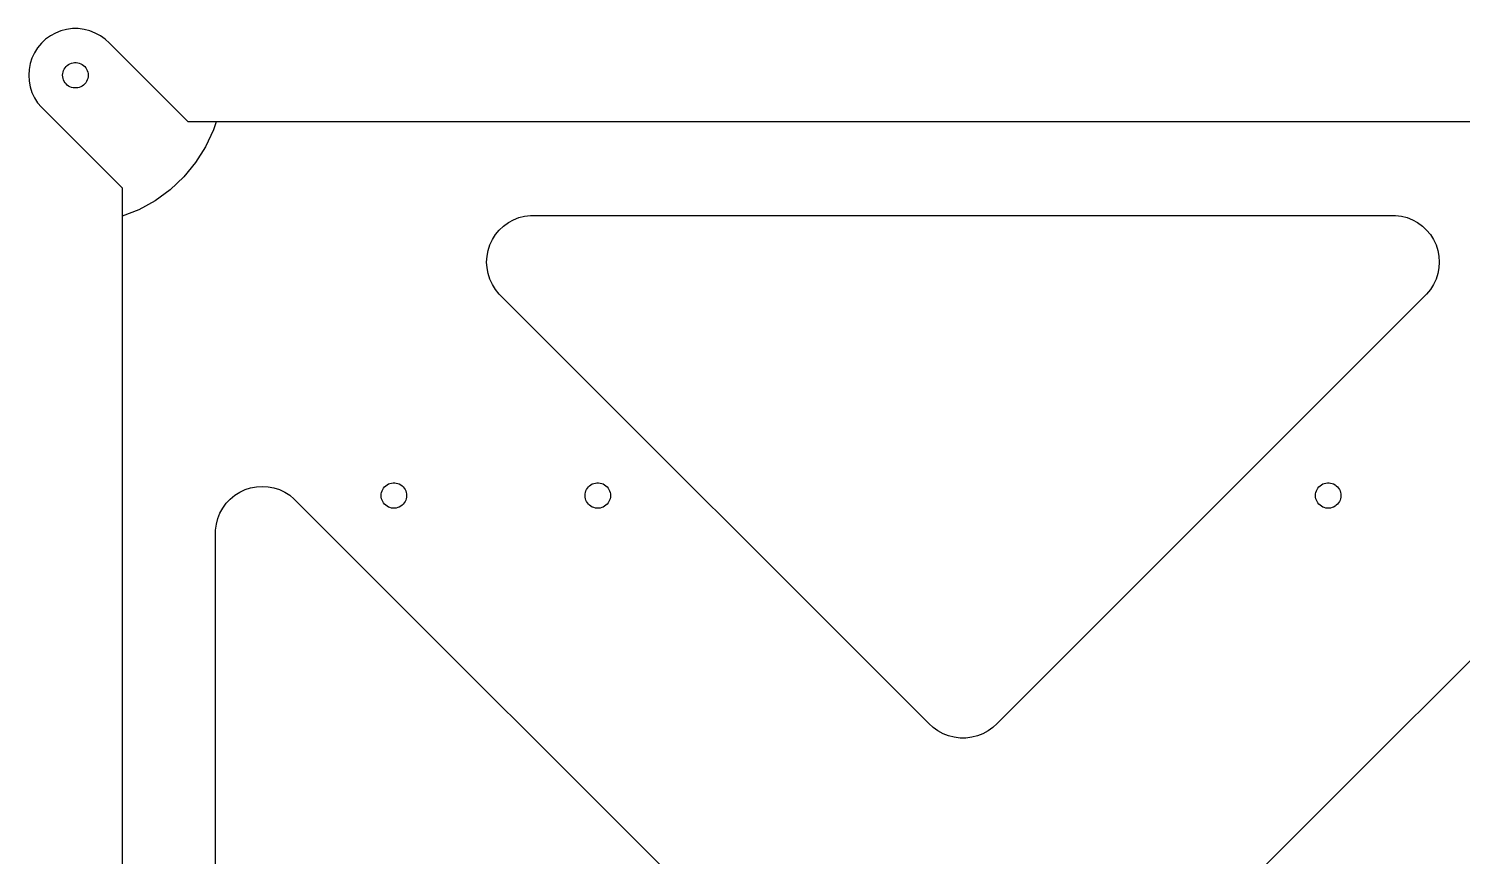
# Model space of a CAD drawing. Header units: millimetres. Extents: x -400 to 400, y 10 to 533.
# Drawn here: x 95 to 263.8, y 289.2 to 386.7 of the extents above; entities that cross this region are included whole.
import ezdxf

# ---------------------------------------------------------------- set-up
doc = ezdxf.new("R2010")
doc.units = ezdxf.units.MM
doc.layers.add('iTopie_plates_layer_1', color=1, linetype='Continuous')
doc.layers.add('iTopie_plates_layer_2', color=2, linetype='Continuous')

msp = doc.modelspace()

# ---------------------------------------------------------------- linework, layer by layer
at = {"layer": 'iTopie_plates_layer_1'}
for points in [[(296.226, 375.7), (113.774, 375.7), (113.774, 375.7), (104.509, 384.965), (104.509, 384.965), (104.006, 385.438), (104.006, 385.438), (103.447, 385.844), (103.447, 385.844), (102.842, 386.177), (102.842, 386.177), (102.2, 386.431), (102.2, 386.431), (101.531, 386.603), (101.531, 386.603), (100.845, 386.689), (100.845, 386.689), (100.155, 386.689), (100.155, 386.689), (99.4694, 386.603), (99.4694, 386.603), (98.8004, 386.431), (98.8004, 386.431), (98.1582, 386.177), (98.1582, 386.177), (97.5529, 385.844), (97.5529, 385.844), (96.9942, 385.438), (96.9942, 385.438), (96.4907, 384.965), (96.4907, 384.965), (96.0504, 384.433), (96.0504, 384.433), (95.6803, 383.85), (95.6803, 383.85), (95.3862, 383.225), (95.3862, 383.225), (95.1728, 382.568), (95.1728, 382.568), (95.0434, 381.889), (95.0434, 381.889), (95, 381.2), (95, 381.2), (95.0434, 380.511), (95.0434, 380.511), (95.1728, 379.832), (95.1728, 379.832), (95.3862, 379.175), (95.3862, 379.175), (95.6803, 378.55), (95.6803, 378.55), (96.0504, 377.967), (96.0504, 377.967), (96.4907, 377.435), (96.4907, 377.435), (106, 367.926), (106, 367.926), (106, 185.474)], [(100.406, 379.703), (100.219, 379.727), (100.219, 379.727), (100.036, 379.773), (100.036, 379.773), (99.8613, 379.843), (99.8613, 379.843), (99.6963, 379.934), (99.6963, 379.934), (99.5439, 380.044), (99.5439, 380.044), (99.4065, 380.173), (99.4065, 380.173), (99.2865, 380.318), (99.2865, 380.318), (99.1855, 380.477), (99.1855, 380.477), (99.1053, 380.648), (99.1053, 380.648), (99.0471, 380.827), (99.0471, 380.827), (99.0118, 381.012), (99.0118, 381.012), (99, 381.2), (99, 381.2), (99.0118, 381.388), (99.0118, 381.388), (99.0471, 381.573), (99.0471, 381.573), (99.1053, 381.752), (99.1053, 381.752), (99.1855, 381.923), (99.1855, 381.923), (99.2865, 382.082), (99.2865, 382.082), (99.4065, 382.227), (99.4065, 382.227), (99.5439, 382.356), (99.5439, 382.356), (99.6963, 382.466), (99.6963, 382.466), (99.8613, 382.557), (99.8613, 382.557), (100.036, 382.627), (100.036, 382.627), (100.219, 382.673), (100.219, 382.673), (100.406, 382.697), (100.406, 382.697), (100.594, 382.697), (100.594, 382.697), (100.781, 382.673), (100.781, 382.673), (100.964, 382.627), (100.964, 382.627), (101.139, 382.557), (101.139, 382.557), (101.304, 382.466), (101.304, 382.466), (101.456, 382.356), (101.456, 382.356), (101.593, 382.227), (101.593, 382.227), (101.714, 382.082), (101.714, 382.082), (101.814, 381.923), (101.814, 381.923), (101.895, 381.752), (101.895, 381.752), (101.953, 381.573), (101.953, 381.573), (101.988, 381.388), (101.988, 381.388), (102, 381.2), (102, 381.2), (101.988, 381.012), (101.988, 381.012), (101.953, 380.827), (101.953, 380.827), (101.895, 380.648), (101.895, 380.648), (101.814, 380.477), (101.814, 380.477), (101.714, 380.318), (101.714, 380.318), (101.593, 380.173), (101.593, 380.173), (101.456, 380.044), (101.456, 380.044), (101.304, 379.934), (101.304, 379.934), (101.139, 379.843), (101.139, 379.843), (100.964, 379.773), (100.964, 379.773), (100.781, 379.727), (100.781, 379.727), (100.594, 379.703), (100.594, 379.703), (100.406, 379.703)], [(204.655, 303.131), (203.969, 303.218), (203.969, 303.218), (203.3, 303.39), (203.3, 303.39), (202.658, 303.644), (202.658, 303.644), (202.053, 303.977), (202.053, 303.977), (201.494, 304.383), (201.494, 304.383), (200.991, 304.855), (200.991, 304.855), (150.411, 355.435), (150.411, 355.435), (149.971, 355.967), (149.971, 355.967), (149.601, 356.55), (149.601, 356.55), (149.307, 357.175), (149.307, 357.175), (149.093, 357.832), (149.093, 357.832), (148.964, 358.511), (148.964, 358.511), (148.92, 359.2), (148.92, 359.2), (148.964, 359.889), (148.964, 359.889), (149.093, 360.568), (149.093, 360.568), (149.307, 361.225), (149.307, 361.225), (149.601, 361.85), (149.601, 361.85), (149.971, 362.433), (149.971, 362.433), (150.411, 362.965), (150.411, 362.965), (150.914, 363.438), (150.914, 363.438), (151.473, 363.844), (151.473, 363.844), (152.079, 364.177), (152.079, 364.177), (152.721, 364.431), (152.721, 364.431), (153.39, 364.603), (153.39, 364.603), (154.075, 364.689), (154.075, 364.689), (255.925, 364.689), (255.925, 364.689), (256.61, 364.603), (256.61, 364.603), (257.279, 364.431), (257.279, 364.431), (257.921, 364.177), (257.921, 364.177), (258.527, 363.844), (258.527, 363.844), (259.086, 363.438), (259.086, 363.438), (259.589, 362.965), (259.589, 362.965), (260.029, 362.433), (260.029, 362.433), (260.399, 361.85), (260.399, 361.85), (260.693, 361.225), (260.693, 361.225), (260.907, 360.568), (260.907, 360.568), (261.036, 359.889), (261.036, 359.889), (261.08, 359.2), (261.08, 359.2), (261.036, 358.511), (261.036, 358.511), (260.907, 357.832), (260.907, 357.832), (260.693, 357.175), (260.693, 357.175), (260.399, 356.55), (260.399, 356.55), (260.029, 355.967), (260.029, 355.967), (259.589, 355.435), (259.589, 355.435), (209.009, 304.855), (209.009, 304.855), (208.506, 304.383), (208.506, 304.383), (207.947, 303.977), (207.947, 303.977), (207.342, 303.644), (207.342, 303.644), (206.7, 303.39), (206.7, 303.39), (206.031, 303.218), (206.031, 303.218), (205.345, 303.131), (205.345, 303.131), (204.655, 303.131)], [(117.011, 225.775), (117.011, 327.625), (117.011, 327.625), (117.097, 328.31), (117.097, 328.31), (117.269, 328.979), (117.269, 328.979), (117.523, 329.621), (117.523, 329.621), (117.856, 330.227), (117.856, 330.227), (118.262, 330.786), (118.262, 330.786), (118.735, 331.289), (118.735, 331.289), (119.267, 331.729), (119.267, 331.729), (119.85, 332.099), (119.85, 332.099), (120.475, 332.393), (120.475, 332.393), (121.132, 332.607), (121.132, 332.607), (121.811, 332.736), (121.811, 332.736), (122.5, 332.78), (122.5, 332.78), (123.189, 332.736), (123.189, 332.736), (123.868, 332.607), (123.868, 332.607), (124.525, 332.393), (124.525, 332.393), (125.15, 332.099), (125.15, 332.099), (125.733, 331.729), (125.733, 331.729), (126.265, 331.289), (126.265, 331.289), (176.845, 280.709)], [(137.906, 330.203), (137.719, 330.227), (137.719, 330.227), (137.536, 330.273), (137.536, 330.273), (137.361, 330.343), (137.361, 330.343), (137.196, 330.434), (137.196, 330.434), (137.044, 330.544), (137.044, 330.544), (136.907, 330.673), (136.907, 330.673), (136.786, 330.818), (136.786, 330.818), (136.686, 330.977), (136.686, 330.977), (136.605, 331.148), (136.605, 331.148), (136.547, 331.327), (136.547, 331.327), (136.512, 331.512), (136.512, 331.512), (136.5, 331.7), (136.5, 331.7), (136.512, 331.888), (136.512, 331.888), (136.547, 332.073), (136.547, 332.073), (136.605, 332.252), (136.605, 332.252), (136.686, 332.423), (136.686, 332.423), (136.786, 332.582), (136.786, 332.582), (136.907, 332.727), (136.907, 332.727), (137.044, 332.856), (137.044, 332.856), (137.196, 332.966), (137.196, 332.966), (137.361, 333.057), (137.361, 333.057), (137.536, 333.127), (137.536, 333.127), (137.719, 333.173), (137.719, 333.173), (137.906, 333.197), (137.906, 333.197), (138.094, 333.197), (138.094, 333.197), (138.281, 333.173), (138.281, 333.173), (138.464, 333.127), (138.464, 333.127), (138.639, 333.057), (138.639, 333.057), (138.804, 332.966), (138.804, 332.966), (138.956, 332.856), (138.956, 332.856), (139.093, 332.727), (139.093, 332.727), (139.214, 332.582), (139.214, 332.582), (139.314, 332.423), (139.314, 332.423), (139.395, 332.252), (139.395, 332.252), (139.453, 332.073), (139.453, 332.073), (139.488, 331.888), (139.488, 331.888), (139.5, 331.7), (139.5, 331.7), (139.488, 331.512), (139.488, 331.512), (139.453, 331.327), (139.453, 331.327), (139.395, 331.148), (139.395, 331.148), (139.314, 330.977), (139.314, 330.977), (139.214, 330.818), (139.214, 330.818), (139.093, 330.673), (139.093, 330.673), (138.956, 330.544), (138.956, 330.544), (138.804, 330.434), (138.804, 330.434), (138.639, 330.343), (138.639, 330.343), (138.464, 330.273), (138.464, 330.273), (138.281, 330.227), (138.281, 330.227), (138.094, 330.203), (138.094, 330.203), (137.906, 330.203)], [(161.906, 330.203), (161.719, 330.227), (161.719, 330.227), (161.536, 330.273), (161.536, 330.273), (161.361, 330.343), (161.361, 330.343), (161.196, 330.434), (161.196, 330.434), (161.044, 330.544), (161.044, 330.544), (160.907, 330.673), (160.907, 330.673), (160.786, 330.818), (160.786, 330.818), (160.686, 330.977), (160.686, 330.977), (160.605, 331.148), (160.605, 331.148), (160.547, 331.327), (160.547, 331.327), (160.512, 331.512), (160.512, 331.512), (160.5, 331.7), (160.5, 331.7), (160.512, 331.888), (160.512, 331.888), (160.547, 332.073), (160.547, 332.073), (160.605, 332.252), (160.605, 332.252), (160.686, 332.423), (160.686, 332.423), (160.786, 332.582), (160.786, 332.582), (160.907, 332.727), (160.907, 332.727), (161.044, 332.856), (161.044, 332.856), (161.196, 332.966), (161.196, 332.966), (161.361, 333.057), (161.361, 333.057), (161.536, 333.127), (161.536, 333.127), (161.719, 333.173), (161.719, 333.173), (161.906, 333.197), (161.906, 333.197), (162.094, 333.197), (162.094, 333.197), (162.281, 333.173), (162.281, 333.173), (162.464, 333.127), (162.464, 333.127), (162.639, 333.057), (162.639, 333.057), (162.804, 332.966), (162.804, 332.966), (162.956, 332.856), (162.956, 332.856), (163.093, 332.727), (163.093, 332.727), (163.214, 332.582), (163.214, 332.582), (163.314, 332.423), (163.314, 332.423), (163.395, 332.252), (163.395, 332.252), (163.453, 332.073), (163.453, 332.073), (163.488, 331.888), (163.488, 331.888), (163.5, 331.7), (163.5, 331.7), (163.488, 331.512), (163.488, 331.512), (163.453, 331.327), (163.453, 331.327), (163.395, 331.148), (163.395, 331.148), (163.314, 330.977), (163.314, 330.977), (163.214, 330.818), (163.214, 330.818), (163.093, 330.673), (163.093, 330.673), (162.956, 330.544), (162.956, 330.544), (162.804, 330.434), (162.804, 330.434), (162.639, 330.343), (162.639, 330.343), (162.464, 330.273), (162.464, 330.273), (162.281, 330.227), (162.281, 330.227), (162.094, 330.203), (162.094, 330.203), (161.906, 330.203)], [(247.906, 330.203), (247.719, 330.227), (247.719, 330.227), (247.536, 330.273), (247.536, 330.273), (247.361, 330.343), (247.361, 330.343), (247.196, 330.434), (247.196, 330.434), (247.044, 330.544), (247.044, 330.544), (246.907, 330.673), (246.907, 330.673), (246.786, 330.818), (246.786, 330.818), (246.686, 330.977), (246.686, 330.977), (246.605, 331.148), (246.605, 331.148), (246.547, 331.327), (246.547, 331.327), (246.512, 331.512), (246.512, 331.512), (246.5, 331.7), (246.5, 331.7), (246.512, 331.888), (246.512, 331.888), (246.547, 332.073), (246.547, 332.073), (246.605, 332.252), (246.605, 332.252), (246.686, 332.423), (246.686, 332.423), (246.786, 332.582), (246.786, 332.582), (246.907, 332.727), (246.907, 332.727), (247.044, 332.856), (247.044, 332.856), (247.196, 332.966), (247.196, 332.966), (247.361, 333.057), (247.361, 333.057), (247.536, 333.127), (247.536, 333.127), (247.719, 333.173), (247.719, 333.173), (247.906, 333.197), (247.906, 333.197), (248.094, 333.197), (248.094, 333.197), (248.281, 333.173), (248.281, 333.173), (248.464, 333.127), (248.464, 333.127), (248.639, 333.057), (248.639, 333.057), (248.804, 332.966), (248.804, 332.966), (248.956, 332.856), (248.956, 332.856), (249.093, 332.727), (249.093, 332.727), (249.214, 332.582), (249.214, 332.582), (249.314, 332.423), (249.314, 332.423), (249.395, 332.252), (249.395, 332.252), (249.453, 332.073), (249.453, 332.073), (249.488, 331.888), (249.488, 331.888), (249.5, 331.7), (249.5, 331.7), (249.488, 331.512), (249.488, 331.512), (249.453, 331.327), (249.453, 331.327), (249.395, 331.148), (249.395, 331.148), (249.314, 330.977), (249.314, 330.977), (249.214, 330.818), (249.214, 330.818), (249.093, 330.673), (249.093, 330.673), (248.956, 330.544), (248.956, 330.544), (248.804, 330.434), (248.804, 330.434), (248.639, 330.343), (248.639, 330.343), (248.464, 330.273), (248.464, 330.273), (248.281, 330.227), (248.281, 330.227), (248.094, 330.203), (248.094, 330.203), (247.906, 330.203)], [(233.155, 280.709), (283.735, 331.289)]]:
    msp.add_lwpolyline(points, dxfattribs=at)
at = {"layer": 'iTopie_plates_layer_2'}
for points in [[(292.923, 375.7), (117.077, 375.7), (117.077, 375.7), (116.771, 374.758), (116.771, 374.758), (115.835, 372.769), (115.835, 372.769), (114.658, 370.914), (114.658, 370.914), (113.257, 369.22), (113.257, 369.22), (111.655, 367.716), (111.655, 367.716), (109.877, 366.424), (109.877, 366.424), (107.951, 365.366), (107.951, 365.366), (106, 364.593), (106, 364.593), (106, 188.807)], [(204.655, 303.131), (203.969, 303.218), (203.969, 303.218), (203.3, 303.39), (203.3, 303.39), (202.658, 303.644), (202.658, 303.644), (202.053, 303.977), (202.053, 303.977), (201.494, 304.383), (201.494, 304.383), (200.991, 304.855), (200.991, 304.855), (150.411, 355.435), (150.411, 355.435), (149.971, 355.967), (149.971, 355.967), (149.601, 356.55), (149.601, 356.55), (149.307, 357.175), (149.307, 357.175), (149.093, 357.832), (149.093, 357.832), (148.964, 358.511), (148.964, 358.511), (148.92, 359.2), (148.92, 359.2), (148.964, 359.889), (148.964, 359.889), (149.093, 360.568), (149.093, 360.568), (149.307, 361.225), (149.307, 361.225), (149.601, 361.85), (149.601, 361.85), (149.971, 362.433), (149.971, 362.433), (150.411, 362.965), (150.411, 362.965), (150.914, 363.438), (150.914, 363.438), (151.473, 363.844), (151.473, 363.844), (152.079, 364.177), (152.079, 364.177), (152.721, 364.431), (152.721, 364.431), (153.39, 364.603), (153.39, 364.603), (154.075, 364.689), (154.075, 364.689), (255.925, 364.689), (255.925, 364.689), (256.61, 364.603), (256.61, 364.603), (257.279, 364.431), (257.279, 364.431), (257.921, 364.177), (257.921, 364.177), (258.527, 363.844), (258.527, 363.844), (259.086, 363.438), (259.086, 363.438), (259.589, 362.965), (259.589, 362.965), (260.029, 362.433), (260.029, 362.433), (260.399, 361.85), (260.399, 361.85), (260.693, 361.225), (260.693, 361.225), (260.907, 360.568), (260.907, 360.568), (261.036, 359.889), (261.036, 359.889), (261.08, 359.2), (261.08, 359.2), (261.036, 358.511), (261.036, 358.511), (260.907, 357.832), (260.907, 357.832), (260.693, 357.175), (260.693, 357.175), (260.399, 356.55), (260.399, 356.55), (260.029, 355.967), (260.029, 355.967), (259.589, 355.435), (259.589, 355.435), (209.009, 304.855), (209.009, 304.855), (208.506, 304.383), (208.506, 304.383), (207.947, 303.977), (207.947, 303.977), (207.342, 303.644), (207.342, 303.644), (206.7, 303.39), (206.7, 303.39), (206.031, 303.218), (206.031, 303.218), (205.345, 303.131), (205.345, 303.131), (204.655, 303.131)], [(117.011, 225.775), (117.011, 327.625), (117.011, 327.625), (117.097, 328.31), (117.097, 328.31), (117.269, 328.979), (117.269, 328.979), (117.523, 329.621), (117.523, 329.621), (117.856, 330.227), (117.856, 330.227), (118.262, 330.786), (118.262, 330.786), (118.735, 331.289), (118.735, 331.289), (119.267, 331.729), (119.267, 331.729), (119.85, 332.099), (119.85, 332.099), (120.475, 332.393), (120.475, 332.393), (121.132, 332.607), (121.132, 332.607), (121.811, 332.736), (121.811, 332.736), (122.5, 332.78), (122.5, 332.78), (123.189, 332.736), (123.189, 332.736), (123.868, 332.607), (123.868, 332.607), (124.525, 332.393), (124.525, 332.393), (125.15, 332.099), (125.15, 332.099), (125.733, 331.729), (125.733, 331.729), (126.265, 331.289), (126.265, 331.289), (176.845, 280.709)], [(137.906, 330.203), (137.719, 330.227), (137.719, 330.227), (137.536, 330.273), (137.536, 330.273), (137.361, 330.343), (137.361, 330.343), (137.196, 330.434), (137.196, 330.434), (137.044, 330.544), (137.044, 330.544), (136.907, 330.673), (136.907, 330.673), (136.786, 330.818), (136.786, 330.818), (136.686, 330.977), (136.686, 330.977), (136.605, 331.148), (136.605, 331.148), (136.547, 331.327), (136.547, 331.327), (136.512, 331.512), (136.512, 331.512), (136.5, 331.7), (136.5, 331.7), (136.512, 331.888), (136.512, 331.888), (136.547, 332.073), (136.547, 332.073), (136.605, 332.252), (136.605, 332.252), (136.686, 332.423), (136.686, 332.423), (136.786, 332.582), (136.786, 332.582), (136.907, 332.727), (136.907, 332.727), (137.044, 332.856), (137.044, 332.856), (137.196, 332.966), (137.196, 332.966), (137.361, 333.057), (137.361, 333.057), (137.536, 333.127), (137.536, 333.127), (137.719, 333.173), (137.719, 333.173), (137.906, 333.197), (137.906, 333.197), (138.094, 333.197), (138.094, 333.197), (138.281, 333.173), (138.281, 333.173), (138.464, 333.127), (138.464, 333.127), (138.639, 333.057), (138.639, 333.057), (138.804, 332.966), (138.804, 332.966), (138.956, 332.856), (138.956, 332.856), (139.093, 332.727), (139.093, 332.727), (139.214, 332.582), (139.214, 332.582), (139.314, 332.423), (139.314, 332.423), (139.395, 332.252), (139.395, 332.252), (139.453, 332.073), (139.453, 332.073), (139.488, 331.888), (139.488, 331.888), (139.5, 331.7), (139.5, 331.7), (139.488, 331.512), (139.488, 331.512), (139.453, 331.327), (139.453, 331.327), (139.395, 331.148), (139.395, 331.148), (139.314, 330.977), (139.314, 330.977), (139.214, 330.818), (139.214, 330.818), (139.093, 330.673), (139.093, 330.673), (138.956, 330.544), (138.956, 330.544), (138.804, 330.434), (138.804, 330.434), (138.639, 330.343), (138.639, 330.343), (138.464, 330.273), (138.464, 330.273), (138.281, 330.227), (138.281, 330.227), (138.094, 330.203), (138.094, 330.203), (137.906, 330.203)], [(161.906, 330.203), (161.719, 330.227), (161.719, 330.227), (161.536, 330.273), (161.536, 330.273), (161.361, 330.343), (161.361, 330.343), (161.196, 330.434), (161.196, 330.434), (161.044, 330.544), (161.044, 330.544), (160.907, 330.673), (160.907, 330.673), (160.786, 330.818), (160.786, 330.818), (160.686, 330.977), (160.686, 330.977), (160.605, 331.148), (160.605, 331.148), (160.547, 331.327), (160.547, 331.327), (160.512, 331.512), (160.512, 331.512), (160.5, 331.7), (160.5, 331.7), (160.512, 331.888), (160.512, 331.888), (160.547, 332.073), (160.547, 332.073), (160.605, 332.252), (160.605, 332.252), (160.686, 332.423), (160.686, 332.423), (160.786, 332.582), (160.786, 332.582), (160.907, 332.727), (160.907, 332.727), (161.044, 332.856), (161.044, 332.856), (161.196, 332.966), (161.196, 332.966), (161.361, 333.057), (161.361, 333.057), (161.536, 333.127), (161.536, 333.127), (161.719, 333.173), (161.719, 333.173), (161.906, 333.197), (161.906, 333.197), (162.094, 333.197), (162.094, 333.197), (162.281, 333.173), (162.281, 333.173), (162.464, 333.127), (162.464, 333.127), (162.639, 333.057), (162.639, 333.057), (162.804, 332.966), (162.804, 332.966), (162.956, 332.856), (162.956, 332.856), (163.093, 332.727), (163.093, 332.727), (163.214, 332.582), (163.214, 332.582), (163.314, 332.423), (163.314, 332.423), (163.395, 332.252), (163.395, 332.252), (163.453, 332.073), (163.453, 332.073), (163.488, 331.888), (163.488, 331.888), (163.5, 331.7), (163.5, 331.7), (163.488, 331.512), (163.488, 331.512), (163.453, 331.327), (163.453, 331.327), (163.395, 331.148), (163.395, 331.148), (163.314, 330.977), (163.314, 330.977), (163.214, 330.818), (163.214, 330.818), (163.093, 330.673), (163.093, 330.673), (162.956, 330.544), (162.956, 330.544), (162.804, 330.434), (162.804, 330.434), (162.639, 330.343), (162.639, 330.343), (162.464, 330.273), (162.464, 330.273), (162.281, 330.227), (162.281, 330.227), (162.094, 330.203), (162.094, 330.203), (161.906, 330.203)], [(247.906, 330.203), (247.719, 330.227), (247.719, 330.227), (247.536, 330.273), (247.536, 330.273), (247.361, 330.343), (247.361, 330.343), (247.196, 330.434), (247.196, 330.434), (247.044, 330.544), (247.044, 330.544), (246.907, 330.673), (246.907, 330.673), (246.786, 330.818), (246.786, 330.818), (246.686, 330.977), (246.686, 330.977), (246.605, 331.148), (246.605, 331.148), (246.547, 331.327), (246.547, 331.327), (246.512, 331.512), (246.512, 331.512), (246.5, 331.7), (246.5, 331.7), (246.512, 331.888), (246.512, 331.888), (246.547, 332.073), (246.547, 332.073), (246.605, 332.252), (246.605, 332.252), (246.686, 332.423), (246.686, 332.423), (246.786, 332.582), (246.786, 332.582), (246.907, 332.727), (246.907, 332.727), (247.044, 332.856), (247.044, 332.856), (247.196, 332.966), (247.196, 332.966), (247.361, 333.057), (247.361, 333.057), (247.536, 333.127), (247.536, 333.127), (247.719, 333.173), (247.719, 333.173), (247.906, 333.197), (247.906, 333.197), (248.094, 333.197), (248.094, 333.197), (248.281, 333.173), (248.281, 333.173), (248.464, 333.127), (248.464, 333.127), (248.639, 333.057), (248.639, 333.057), (248.804, 332.966), (248.804, 332.966), (248.956, 332.856), (248.956, 332.856), (249.093, 332.727), (249.093, 332.727), (249.214, 332.582), (249.214, 332.582), (249.314, 332.423), (249.314, 332.423), (249.395, 332.252), (249.395, 332.252), (249.453, 332.073), (249.453, 332.073), (249.488, 331.888), (249.488, 331.888), (249.5, 331.7), (249.5, 331.7), (249.488, 331.512), (249.488, 331.512), (249.453, 331.327), (249.453, 331.327), (249.395, 331.148), (249.395, 331.148), (249.314, 330.977), (249.314, 330.977), (249.214, 330.818), (249.214, 330.818), (249.093, 330.673), (249.093, 330.673), (248.956, 330.544), (248.956, 330.544), (248.804, 330.434), (248.804, 330.434), (248.639, 330.343), (248.639, 330.343), (248.464, 330.273), (248.464, 330.273), (248.281, 330.227), (248.281, 330.227), (248.094, 330.203), (248.094, 330.203), (247.906, 330.203)], [(233.155, 280.709), (283.735, 331.289)]]:
    msp.add_lwpolyline(points, dxfattribs=at)

doc.saveas('drawing.dxf')
